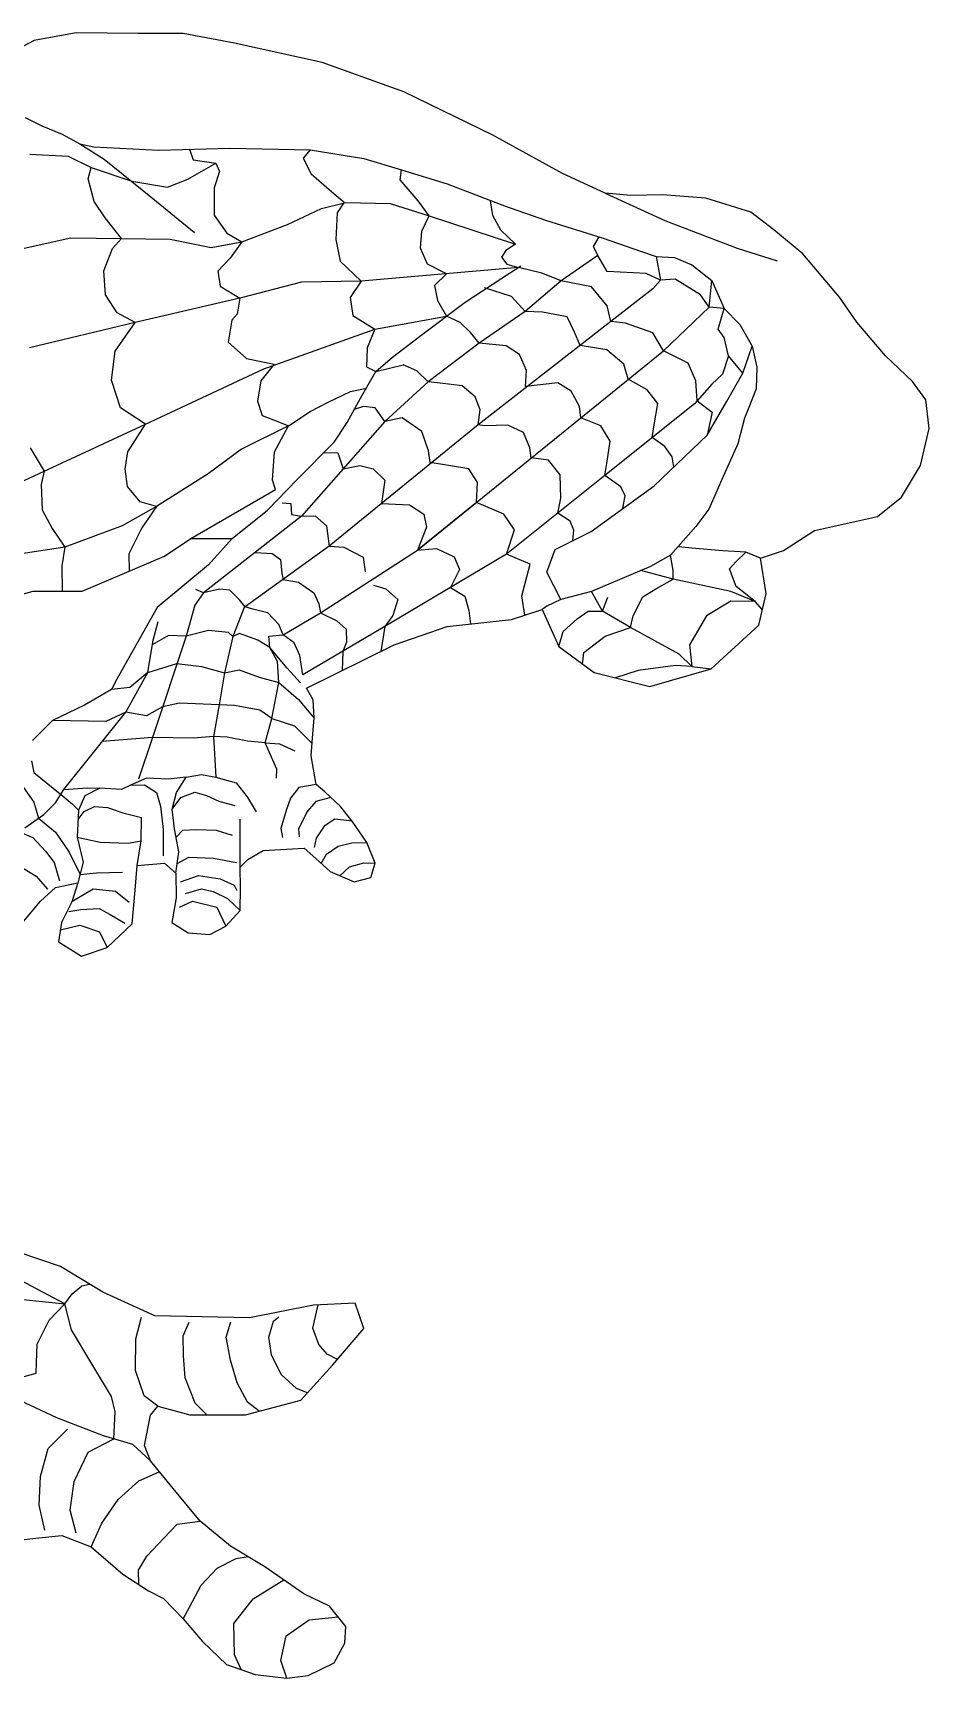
# Model space of a CAD drawing. Header units: centimetres. Extents: x 6588.4 to 6664.6, y 4791.3 to 4866.1.
# Drawn here: x 6629.6 to 6664.6, y 4801.3 to 4865.5 of the extents above; entities that cross this region are included whole.
import ezdxf

# ---------------------------------------------------------------- set-up
doc = ezdxf.new("R2010")
doc.units = ezdxf.units.CM

msp = doc.modelspace()

# ---------------------------------------------------------------- linework, layer by layer
for p, q in [((6629.659, 4865.191), (6629.185, 4864.954)), ((6631.297, 4865.493), (6629.659, 4865.191)), ((6633.71, 4865.471), (6631.297, 4865.493)), ((6635.476, 4865.471), (6633.71, 4865.471)), ((6637.475, 4865.09), (6635.476, 4865.471)), ((6640.897, 4864.34), (6637.475, 4865.09)), ((6644.078, 4863.2), (6640.897, 4864.34)), ((6647.555, 4861.5), (6644.078, 4863.2)), ((6629.303, 4862.192), (6629.963, 4861.869)), ((6629.963, 4861.869), (6630.757, 4861.546)), ((6630.757, 4861.546), (6631.447, 4861.164)), ((6650.265, 4860.007), (6647.555, 4861.5)), ((6629.491, 4860.766), (6630.991, 4860.679)), ((6630.991, 4860.679), (6631.882, 4860.244)), ((6631.447, 4861.164), (6631.99, 4861.046)), ((6631.447, 4861.164), (6632.395, 4860.564)), ((6631.99, 4861.046), (6634.517, 4860.918)), ((6634.517, 4860.918), (6637.286, 4861)), ((6635.715, 4860.953), (6635.862, 4860.54)), ((6637.286, 4861), (6640.426, 4860.938)), ((6640.426, 4860.938), (6640.157, 4860.606)), ((6640.157, 4860.606), (6640.464, 4859.992)), ((6640.426, 4860.938), (6642.518, 4860.591)), ((6631.764, 4859.801), (6631.882, 4860.244)), ((6631.882, 4860.244), (6633.469, 4859.705)), ((6632.395, 4860.564), (6634.216, 4859.094)), ((6635.656, 4859.794), (6636.749, 4860.411)), ((6635.862, 4860.54), (6636.749, 4860.411)), ((6636.883, 4860.084), (6636.683, 4859.446)), ((6636.749, 4860.411), (6636.883, 4860.084)), ((6640.464, 4859.992), (6641.368, 4859.217)), ((6642.518, 4860.591), (6643.983, 4860.149)), ((6643.933, 4859.765), (6643.983, 4860.149)), ((6643.983, 4860.149), (6645.767, 4859.612)), ((6651.93, 4859.239), (6650.265, 4860.007)), ((6632.004, 4858.916), (6631.764, 4859.801)), ((6633.469, 4859.705), (6634.864, 4859.477)), ((6634.864, 4859.477), (6635.656, 4859.794)), ((6636.683, 4859.446), (6636.683, 4858.388)), ((6644.64, 4858.943), (6643.933, 4859.765)), ((6645.767, 4859.612), (6648.007, 4858.754)), ((6632.424, 4858.286), (6632.004, 4858.916)), ((6634.216, 4859.094), (6635.912, 4857.707)), ((6640.864, 4858.642), (6641.811, 4858.884)), ((6641.368, 4859.217), (6641.755, 4858.886)), ((6641.755, 4858.886), (6641.482, 4858.474)), ((6641.811, 4858.884), (6643.551, 4858.84)), ((6643.551, 4858.84), (6645.071, 4858.356)), ((6645.071, 4858.356), (6644.64, 4858.943)), ((6647.546, 4858.377), (6647.467, 4858.946)), ((6648.007, 4858.754), (6649.61, 4858.186)), ((6652.933, 4859.153), (6651.93, 4859.239)), ((6651.93, 4859.239), (6654.256, 4858.176)), ((6654.17, 4859.175), (6652.933, 4859.153)), ((6655.863, 4859.049), (6654.17, 4859.175)), ((6657.623, 4858.503), (6655.863, 4859.049)), ((6633.068, 4857.476), (6632.424, 4858.286)), ((6636.683, 4858.388), (6637.175, 4857.677)), ((6639.543, 4858.026), (6640.864, 4858.642)), ((6641.482, 4858.474), (6641.433, 4857.44)), ((6644.786, 4857.76), (6645.071, 4858.356)), ((6645.071, 4858.356), (6648.441, 4857.255)), ((6647.867, 4857.799), (6647.546, 4858.377)), ((6649.61, 4858.186), (6651.857, 4857.482)), ((6654.256, 4858.176), (6655.715, 4857.62)), ((6658.518, 4857.806), (6657.623, 4858.503)), ((6628.685, 4856.969), (6631.086, 4857.498)), ((6631.086, 4857.498), (6633.068, 4857.476)), ((6632.714, 4857.084), (6633.068, 4857.476)), ((6633.068, 4857.476), (6634.964, 4857.454)), ((6634.964, 4857.454), (6636.57, 4857.123)), ((6637.175, 4857.677), (6637.759, 4857.343)), ((6637.759, 4857.343), (6639.543, 4858.026)), ((6641.433, 4857.44), (6641.595, 4856.584)), ((6644.724, 4857.094), (6644.786, 4857.76)), ((6648.441, 4857.255), (6647.867, 4857.799)), ((6651.692, 4857.534), (6651.463, 4857.166)), ((6651.857, 4857.482), (6653.317, 4856.979)), ((6655.715, 4857.62), (6657.085, 4857.098)), ((6659.641, 4856.881), (6658.518, 4857.806)), ((6632.382, 4856.214), (6632.714, 4857.084)), ((6636.57, 4857.123), (6637.759, 4857.343)), ((6637.759, 4857.343), (6637.303, 4856.711)), ((6645.003, 4856.475), (6644.724, 4857.094)), ((6648.058, 4857), (6647.888, 4856.74)), ((6648.441, 4857.255), (6648.058, 4857)), ((6651.652, 4856.816), (6650.223, 4855.824)), ((6651.463, 4857.166), (6651.652, 4856.816)), ((6652.015, 4856.184), (6651.652, 4856.816)), ((6653.317, 4856.979), (6653.928, 4856.768)), ((6653.928, 4856.768), (6654.642, 4856.728)), ((6653.928, 4856.768), (6654.088, 4855.85)), ((6657.085, 4857.098), (6658.644, 4856.602)), ((6661.082, 4855.191), (6659.641, 4856.881)), ((6632.444, 4855.281), (6632.382, 4856.214)), ((6637.303, 4856.711), (6636.829, 4856.201)), ((6636.829, 4856.201), (6636.92, 4855.617)), ((6641.595, 4856.584), (6642.419, 4855.81)), ((6648.55, 4856.344), (6642.419, 4855.81)), ((6645.744, 4856.099), (6645.003, 4856.475)), ((6646.471, 4854.99), (6648.2, 4856.116)), ((6647.888, 4856.74), (6648.103, 4856.468)), ((6648.103, 4856.468), (6648.55, 4856.344)), ((6648.2, 4856.116), (6648.64, 4856.403)), ((6649.469, 4856.125), (6648.55, 4856.344)), ((6650.223, 4855.824), (6649.469, 4856.125)), ((6653.535, 4856.106), (6652.015, 4856.184)), ((6654.642, 4856.728), (6655.313, 4856.443)), ((6655.313, 4856.443), (6656.101, 4855.839)), ((6636.92, 4855.617), (6637.685, 4855.143)), ((6640.091, 4855.777), (6637.685, 4855.143)), ((6642.419, 4855.81), (6640.091, 4855.777)), ((6642.419, 4855.81), (6641.982, 4855.179)), ((6645.744, 4856.099), (6645.282, 4855.638)), ((6645.282, 4855.638), (6645.39, 4855.05)), ((6648.284, 4855.218), (6647.226, 4855.556)), ((6650.223, 4855.824), (6648.808, 4854.628)), ((6651.403, 4855.592), (6650.223, 4855.824)), ((6652.015, 4854.843), (6651.403, 4855.592)), ((6653.788, 4855.505), (6652.154, 4854.231)), ((6654.088, 4855.85), (6653.535, 4856.106)), ((6654.088, 4855.85), (6653.788, 4855.505)), ((6654.661, 4855.888), (6654.088, 4855.85)), ((6655.648, 4855.277), (6654.661, 4855.888)), ((6655.988, 4854.795), (6656.101, 4855.839)), ((6656.101, 4855.839), (6656.386, 4855.185)), ((6632.9, 4854.577), (6632.444, 4855.281)), ((6637.685, 4855.143), (6633.594, 4854.203)), ((6637.685, 4855.143), (6637.577, 4854.523)), ((6641.982, 4855.179), (6642.096, 4854.468)), ((6644.689, 4853.654), (6646.471, 4854.99)), ((6645.39, 4855.05), (6645.748, 4854.448)), ((6648.808, 4854.628), (6648.284, 4855.218)), ((6652.154, 4854.231), (6652.015, 4854.843)), ((6655.988, 4854.795), (6655.648, 4855.277)), ((6656.386, 4855.185), (6656.579, 4854.744)), ((6661.755, 4854.215), (6661.082, 4855.191)), ((6633.594, 4854.203), (6629.478, 4853.205)), ((6632.817, 4853.085), (6633.594, 4854.203)), ((6633.594, 4854.203), (6632.9, 4854.577)), ((6637.376, 4854.286), (6637.23, 4853.429)), ((6637.577, 4854.523), (6637.376, 4854.286)), ((6642.096, 4854.468), (6642.949, 4853.937)), ((6642.949, 4853.937), (6645.748, 4854.448)), ((6646.274, 4854.202), (6645.748, 4854.448)), ((6646.677, 4853.814), (6646.274, 4854.202)), ((6652.154, 4854.231), (6646.984, 4850.201)), ((6648.808, 4854.628), (6647.013, 4853.389)), ((6649.489, 4854.606), (6648.808, 4854.628)), ((6650.458, 4854.422), (6649.489, 4854.606)), ((6650.732, 4853.817), (6650.458, 4854.422)), ((6652.726, 4854.172), (6652.154, 4854.231)), ((6654.212, 4853.098), (6655.988, 4854.795)), ((6656.579, 4854.744), (6655.988, 4854.795)), ((6656.339, 4853.935), (6656.579, 4854.744)), ((6656.579, 4854.744), (6657.182, 4854.124)), ((6662.867, 4852.902), (6661.755, 4854.215)), ((6638.613, 4852.386), (6642.949, 4853.937)), ((6642.949, 4853.937), (6642.645, 4853.208)), ((6643.64, 4852.849), (6644.689, 4853.654)), ((6647.013, 4853.389), (6646.677, 4853.814)), ((6650.965, 4853.304), (6650.732, 4853.817)), ((6653.792, 4853.797), (6652.726, 4854.172)), ((6654.212, 4853.098), (6653.792, 4853.797)), ((6656.576, 4853.619), (6656.339, 4853.935)), ((6656.752, 4852.901), (6656.576, 4853.619)), ((6657.182, 4854.124), (6657.669, 4853.276)), ((6632.672, 4851.946), (6632.817, 4853.085)), ((6637.23, 4853.429), (6637.941, 4852.791)), ((6642.645, 4853.208), (6642.629, 4852.465)), ((6647.013, 4853.389), (6645.024, 4851.883)), ((6648.068, 4853.282), (6647.013, 4853.389)), ((6648.597, 4852.954), (6648.068, 4853.282)), ((6648.869, 4852.325), (6648.597, 4852.954)), ((6651.996, 4853.126), (6650.965, 4853.304)), ((6650.979, 4850.482), (6654.212, 4853.098)), ((6652.667, 4852.573), (6651.996, 4853.126)), ((6655.174, 4852.613), (6654.212, 4853.098)), ((6656.752, 4852.901), (6656.513, 4852.184)), ((6657.306, 4852.22), (6656.752, 4852.901)), ((6657.306, 4852.22), (6657.669, 4853.276)), ((6657.669, 4853.276), (6657.857, 4852.46)), ((6663.927, 4851.892), (6662.867, 4852.902)), ((6634.007, 4850.237), (6638.613, 4852.386)), ((6637.941, 4852.791), (6639.024, 4852.577)), ((6639.024, 4852.577), (6638.5, 4851.919)), ((6642.388, 4851.243), (6642.993, 4852.286)), ((6642.629, 4852.465), (6642.993, 4852.286)), ((6642.993, 4852.286), (6643.64, 4852.849)), ((6642.993, 4852.286), (6644.048, 4852.551)), ((6644.589, 4852.316), (6644.048, 4852.551)), ((6645.024, 4851.883), (6644.589, 4852.316)), ((6648.825, 4851.698), (6648.869, 4852.325)), ((6652.833, 4851.982), (6652.667, 4852.573)), ((6655.47, 4851.922), (6655.174, 4852.613)), ((6657.857, 4852.46), (6657.826, 4851.613)), ((6633.025, 4850.869), (6632.672, 4851.946)), ((6638.5, 4851.919), (6638.368, 4851.125)), ((6642, 4851.507), (6642.619, 4851.641)), ((6645.024, 4851.883), (6643.338, 4850.342)), ((6645.503, 4851.835), (6645.024, 4851.883)), ((6646.356, 4851.73), (6645.503, 4851.835)), ((6646.858, 4851.298), (6646.356, 4851.73)), ((6650.083, 4851.84), (6648.825, 4851.698)), ((6650.612, 4851.525), (6650.083, 4851.84)), ((6653.575, 4851.567), (6652.833, 4851.982)), ((6656.099, 4851.787), (6655.414, 4851.023)), ((6655.526, 4851.148), (6655.47, 4851.922)), ((6656.513, 4852.184), (6656.099, 4851.787)), ((6656.664, 4851.105), (6657.306, 4852.22)), ((6664.44, 4851.183), (6663.927, 4851.892)), ((6638.368, 4851.125), (6638.559, 4850.567)), ((6640.426, 4850.728), (6641.132, 4851.096)), ((6641.132, 4851.096), (6642, 4851.507)), ((6641.866, 4850.304), (6642.388, 4851.243)), ((6647.056, 4850.796), (6646.858, 4851.298)), ((6650.927, 4850.925), (6650.612, 4851.525)), ((6655.414, 4851.023), (6651.921, 4848.225)), ((6653.984, 4851.042), (6653.575, 4851.567)), ((6653.851, 4850.205), (6653.984, 4851.042)), ((6655.526, 4851.148), (6656.102, 4850.699)), ((6655.919, 4849.809), (6656.664, 4851.105)), ((6657.826, 4851.613), (6657.512, 4850.812)), ((6664.571, 4850.059), (6664.44, 4851.183)), ((6634.007, 4850.237), (6633.025, 4850.869)), ((6638.559, 4850.567), (6639.162, 4850.332)), ((6639.162, 4850.332), (6639.579, 4850.169)), ((6639.579, 4850.169), (6640.426, 4850.728)), ((6643.338, 4850.342), (6641.714, 4848.492)), ((6642.513, 4850.927), (6642.142, 4850.799)), ((6642.967, 4850.876), (6642.513, 4850.927)), ((6643.338, 4850.342), (6642.967, 4850.876)), ((6644.017, 4850.48), (6643.338, 4850.342)), ((6644.788, 4849.943), (6644.017, 4850.48)), ((6644.618, 4845.324), (6650.979, 4850.482)), ((6646.984, 4850.201), (6647.056, 4850.796)), ((6650.979, 4850.482), (6650.927, 4850.925)), ((6651.764, 4850.165), (6650.979, 4850.482)), ((6656.102, 4850.699), (6655.919, 4849.809)), ((6657.371, 4850.463), (6657.106, 4849.47)), ((6657.512, 4850.812), (6657.371, 4850.463)), ((6628.01, 4847.46), (6634.007, 4850.237)), ((6633.315, 4849.149), (6634.007, 4850.237)), ((6639.579, 4850.169), (6637.75, 4849.253)), ((6639.035, 4849.149), (6639.579, 4850.169)), ((6646.984, 4850.201), (6641.169, 4845.471)), ((6641.364, 4849.536), (6641.866, 4850.304)), ((6645.045, 4849.196), (6644.788, 4849.943)), ((6647.226, 4850.173), (6646.984, 4850.201)), ((6648.143, 4850.196), (6647.226, 4850.173)), ((6648.746, 4849.906), (6648.143, 4850.196)), ((6648.99, 4849.315), (6648.746, 4849.906)), ((6652.13, 4849.568), (6651.764, 4850.165)), ((6653.772, 4849.707), (6653.851, 4850.205)), ((6654.266, 4849.357), (6653.772, 4849.707)), ((6653.845, 4847.833), (6655.919, 4849.809)), ((6664.231, 4848.62), (6664.571, 4850.059)), ((6629.505, 4849.303), (6630.046, 4848.403)), ((6633.211, 4848.486), (6633.315, 4849.149)), ((6637.75, 4849.253), (6636.444, 4848.3)), ((6638.952, 4848.051), (6639.035, 4849.149)), ((6639.925, 4848.072), (6641.364, 4849.536)), ((6640.961, 4849.125), (6641.51, 4849.116)), ((6641.51, 4849.116), (6641.714, 4848.492)), ((6645.108, 4848.738), (6645.045, 4849.196)), ((6649.051, 4848.919), (6648.99, 4849.315)), ((6651.996, 4848.703), (6652.13, 4849.568)), ((6654.542, 4848.962), (6654.266, 4849.357)), ((6657.106, 4849.47), (6656.487, 4848.079)), ((6633.294, 4847.803), (6633.211, 4848.486)), ((6641.714, 4848.492), (6640.094, 4846.647)), ((6641.714, 4848.492), (6642.363, 4848.622)), ((6642.363, 4848.622), (6642.888, 4848.487)), ((6642.888, 4848.487), (6643.337, 4848.053)), ((6646.61, 4848.495), (6645.108, 4848.738)), ((6646.96, 4847.959), (6646.61, 4848.495)), ((6649.72, 4848.828), (6649.051, 4848.919)), ((6650.184, 4848.26), (6649.72, 4848.828)), ((6651.921, 4848.225), (6651.996, 4848.703)), ((6654.617, 4848.568), (6654.542, 4848.962)), ((6663.499, 4847.391), (6664.231, 4848.62)), ((6630.046, 4848.403), (6629.934, 4847.873)), ((6629.934, 4847.873), (6629.976, 4846.892)), ((6633.791, 4847.202), (6633.294, 4847.803)), ((6636.444, 4848.3), (6634.434, 4847.016)), ((6638.757, 4846.883), (6639.925, 4848.072)), ((6639.076, 4847.678), (6638.952, 4848.051)), ((6643.337, 4848.053), (6643.211, 4847.133)), ((6646.911, 4847.183), (6646.96, 4847.959)), ((6651.921, 4848.225), (6648.09, 4845.164)), ((6650.208, 4847.344), (6650.184, 4848.26)), ((6651.382, 4846.051), (6653.845, 4847.833)), ((6652.549, 4847.793), (6651.921, 4848.225)), ((6652.709, 4847.436), (6652.549, 4847.793)), ((6656.487, 4848.079), (6655.973, 4846.921)), ((6634.434, 4847.016), (6633.791, 4847.202)), ((6635.775, 4845.774), (6639.076, 4847.678)), ((6639.33, 4847.16), (6639.672, 4847.135)), ((6639.672, 4847.135), (6639.697, 4846.707)), ((6643.211, 4847.133), (6644.295, 4847.08)), ((6646.911, 4847.183), (6644.618, 4845.324)), ((6647.982, 4846.718), (6646.911, 4847.183)), ((6650.091, 4846.762), (6650.208, 4847.344)), ((6652.629, 4846.953), (6652.709, 4847.436)), ((6662.557, 4846.633), (6663.499, 4847.391)), ((6629.976, 4846.892), (6630.355, 4846.163)), ((6634.434, 4847.016), (6633.097, 4846.27)), ((6634.434, 4847.016), (6633.854, 4846.187)), ((6640.094, 4846.647), (6636.26, 4843.65)), ((6637.388, 4845.774), (6638.757, 4846.883)), ((6639.697, 4846.707), (6640.094, 4846.647)), ((6640.094, 4846.647), (6640.615, 4846.658)), ((6640.615, 4846.658), (6641.067, 4846.267)), ((6644.295, 4847.08), (6644.865, 4846.72)), ((6644.865, 4846.72), (6644.969, 4846.211)), ((6648.391, 4846.105), (6647.982, 4846.718)), ((6650.567, 4846.451), (6650.091, 4846.762)), ((6655.973, 4846.921), (6655.471, 4846.246)), ((6660.098, 4846.084), (6662.557, 4846.633)), ((6630.355, 4846.163), (6630.86, 4845.434)), ((6633.097, 4846.27), (6630.86, 4845.434)), ((6633.854, 4846.187), (6633.356, 4845.172)), ((6641.067, 4846.267), (6641.169, 4845.471)), ((6644.969, 4846.211), (6644.618, 4845.324)), ((6648.09, 4845.164), (6648.391, 4846.105)), ((6649.988, 4845.338), (6651.382, 4846.051)), ((6650.718, 4846.092), (6650.567, 4846.451)), ((6650.675, 4845.69), (6650.718, 4846.092)), ((6655.471, 4846.246), (6654.477, 4845.12)), ((6658.894, 4845.3), (6660.098, 4846.084)), ((6630.86, 4845.434), (6629.153, 4845.181)), ((6630.86, 4845.434), (6630.734, 4844.71)), ((6634.748, 4845.09), (6635.775, 4845.774)), ((6635.775, 4845.774), (6637.388, 4845.774)), ((6637.388, 4845.774), (6636.459, 4844.748)), ((6641.169, 4845.471), (6637.855, 4843.082)), ((6638.275, 4845.225), (6638.942, 4845.192)), ((6640.831, 4842.871), (6644.618, 4845.324)), ((6641.169, 4845.471), (6641.741, 4845.435)), ((6641.741, 4845.435), (6642.499, 4845.043)), ((6644.618, 4845.324), (6645.359, 4845.388)), ((6645.359, 4845.388), (6646.048, 4845.059)), ((6649.664, 4844.464), (6649.988, 4845.338)), ((6654.925, 4845.431), (6654.764, 4845.446)), ((6655.309, 4845.396), (6654.925, 4845.431)), ((6656.521, 4845.291), (6655.309, 4845.396)), ((6657.418, 4845.245), (6656.521, 4845.291)), ((6657.047, 4844.877), (6657.418, 4845.245)), ((6657.998, 4845.002), (6657.418, 4845.245)), ((6657.998, 4845.002), (6658.894, 4845.3)), ((6630.734, 4844.71), (6630.756, 4843.715)), ((6631.533, 4843.715), (6634.748, 4845.09)), ((6633.356, 4845.172), (6633.366, 4844.499)), ((6636.459, 4844.748), (6634.455, 4843.086)), ((6638.942, 4845.192), (6639.269, 4844.953)), ((6639.269, 4844.953), (6639.319, 4844.412)), ((6642.499, 4845.043), (6642.573, 4844.468)), ((6648.09, 4845.164), (6643.334, 4842.345)), ((6646.258, 4844.564), (6645.899, 4843.865)), ((6646.048, 4845.059), (6646.258, 4844.564)), ((6649.004, 4844.768), (6648.09, 4845.164)), ((6648.688, 4843.542), (6649.004, 4844.768)), ((6653.704, 4844.679), (6651.407, 4843.71)), ((6654.477, 4845.12), (6653.704, 4844.679)), ((6654.583, 4844.52), (6654.477, 4845.12)), ((6656.784, 4844.595), (6657.047, 4844.877)), ((6657.047, 4843.899), (6656.784, 4844.595)), ((6658.216, 4843.624), (6657.998, 4845.002)), ((6639.319, 4844.412), (6639.37, 4844.175)), ((6639.37, 4844.175), (6639.973, 4844.073)), ((6639.973, 4844.073), (6640.564, 4843.658)), ((6642.894, 4843.959), (6643.381, 4843.814)), ((6650.203, 4843.393), (6649.664, 4844.464)), ((6654.583, 4844.181), (6653.33, 4844.521)), ((6653.906, 4843.805), (6654.583, 4844.181)), ((6654.583, 4844.181), (6654.583, 4844.52)), ((6656.84, 4843.711), (6654.583, 4844.181)), ((6627.918, 4843.264), (6629.621, 4843.715)), ((6629.621, 4843.715), (6631.533, 4843.715)), ((6636.26, 4843.65), (6635.928, 4843.179)), ((6636.26, 4843.65), (6635.964, 4843.786)), ((6636.894, 4843.799), (6636.26, 4843.65)), ((6637.289, 4843.761), (6636.894, 4843.799)), ((6637.671, 4843.379), (6637.289, 4843.761)), ((6637.884, 4843.103), (6637.671, 4843.379)), ((6640.564, 4843.658), (6640.765, 4843.231)), ((6643.381, 4843.814), (6643.846, 4843.388)), ((6643.846, 4843.388), (6643.649, 4842.773)), ((6645.899, 4843.865), (6646.466, 4843.525)), ((6646.466, 4843.525), (6646.617, 4842.961)), ((6648.805, 4842.785), (6648.688, 4843.542)), ((6650.203, 4843.393), (6649.662, 4843.138)), ((6651.407, 4843.71), (6650.203, 4843.393)), ((6651.836, 4842.94), (6651.407, 4843.71)), ((6651.836, 4842.94), (6652.043, 4843.486)), ((6653.021, 4842.752), (6653.398, 4843.504)), ((6653.398, 4843.504), (6653.906, 4843.805)), ((6656.84, 4843.335), (6655.881, 4842.752)), ((6657.781, 4843.316), (6656.84, 4843.711)), ((6657.781, 4843.316), (6656.84, 4843.335)), ((6657.781, 4843.316), (6657.047, 4843.899)), ((6658.067, 4842.992), (6657.781, 4843.316)), ((6657.925, 4842.391), (6658.216, 4843.624)), ((6634.455, 4843.086), (6633.77, 4841.865)), ((6635.928, 4843.179), (6635.586, 4841.97)), ((6637.855, 4843.082), (6637.41, 4841.947)), ((6638.193, 4843.022), (6637.884, 4843.103)), ((6638.779, 4842.869), (6638.193, 4843.022)), ((6639.2, 4842.424), (6638.779, 4842.869)), ((6639.371, 4842.02), (6640.831, 4842.871)), ((6640.765, 4843.231), (6640.831, 4842.871)), ((6640.831, 4842.871), (6641.469, 4842.565)), ((6643.649, 4842.773), (6643.334, 4842.345)), ((6646.617, 4842.961), (6646.685, 4842.442)), ((6648.276, 4842.609), (6649.473, 4843.008)), ((6649.662, 4843.138), (6649.473, 4843.008)), ((6649.473, 4843.008), (6650.126, 4841.557)), ((6650.294, 4842.151), (6650.839, 4842.639)), ((6650.839, 4842.639), (6651.272, 4842.94)), ((6651.272, 4842.94), (6651.836, 4842.94)), ((6652.927, 4842.301), (6651.836, 4842.94)), ((6652.927, 4842.301), (6653.021, 4842.752)), ((6655.881, 4842.752), (6655.222, 4841.624)), ((6634.906, 4841.991), (6634.257, 4841.62)), ((6634.307, 4841.809), (6634.499, 4842.536)), ((6635.586, 4841.97), (6634.906, 4841.991)), ((6636.46, 4842.182), (6635.586, 4841.97)), ((6637.238, 4842.105), (6636.46, 4842.182)), ((6637.41, 4841.947), (6637.238, 4842.105)), ((6637.671, 4842.067), (6637.41, 4841.947)), ((6638.384, 4841.812), (6637.671, 4842.067)), ((6638.815, 4841.968), (6639.371, 4842.02)), ((6639.371, 4842.02), (6639.2, 4842.424)), ((6639.799, 4841.698), (6639.371, 4842.02)), ((6643.334, 4842.345), (6640.144, 4840.453)), ((6641.469, 4842.565), (6641.833, 4842.239)), ((6641.833, 4842.239), (6641.846, 4841.736)), ((6643.334, 4842.345), (6643.18, 4841.366)), ((6643.705, 4841.624), (6645.768, 4842.346)), ((6645.768, 4842.346), (6648.276, 4842.609)), ((6650.126, 4841.557), (6650.294, 4842.151)), ((6651.93, 4841.963), (6652.927, 4842.301)), ((6654.827, 4841.267), (6652.927, 4842.301)), ((6656.075, 4840.687), (6657.925, 4842.391)), ((6633.77, 4841.865), (6632.887, 4840.287)), ((6634.093, 4840.546), (6634.307, 4841.809)), ((6635.586, 4841.97), (6634.272, 4838.017)), ((6637.41, 4841.947), (6637.087, 4840.531)), ((6638.85, 4841.516), (6638.384, 4841.812)), ((6638.85, 4841.516), (6638.815, 4841.968)), ((6639.146, 4840.978), (6638.85, 4841.516)), ((6639.531, 4840.717), (6638.85, 4841.516)), ((6640.028, 4841.214), (6639.799, 4841.698)), ((6640.278, 4839.938), (6643.705, 4841.624)), ((6641.694, 4841.372), (6641.68, 4840.628)), ((6641.846, 4841.736), (6641.694, 4841.372)), ((6650.126, 4841.557), (6651.504, 4840.542)), ((6651.103, 4841.323), (6651.93, 4841.963)), ((6655.222, 4841.624), (6655.316, 4840.778)), ((6634.093, 4840.546), (6635.228, 4840.893)), ((6635.228, 4840.893), (6636.189, 4840.787)), ((6636.189, 4840.787), (6637.087, 4840.531)), ((6639.198, 4840.161), (6639.146, 4840.978)), ((6640.053, 4840.144), (6639.531, 4840.717)), ((6640.144, 4840.453), (6640.028, 4841.214)), ((6651.05, 4840.877), (6651.103, 4841.323)), ((6654.677, 4840.815), (6653.228, 4840.627)), ((6655.316, 4840.778), (6654.677, 4840.815)), ((6655.316, 4840.778), (6654.827, 4841.267)), ((6655.316, 4840.778), (6656.075, 4840.687)), ((6632.887, 4840.287), (6632.676, 4839.879)), ((6633.236, 4839.006), (6634.093, 4840.546)), ((6634.093, 4840.546), (6633.393, 4839.966)), ((6637.087, 4840.531), (6636.872, 4839.285)), ((6637.087, 4840.531), (6637.652, 4840.646)), ((6637.652, 4840.646), (6638.434, 4840.364)), ((6638.434, 4840.364), (6639.198, 4840.161)), ((6638.937, 4838.754), (6639.198, 4840.161)), ((6639.198, 4840.161), (6639.973, 4839.492)), ((6651.504, 4840.542), (6653.681, 4839.998)), ((6653.228, 4840.627), (6652.332, 4840.335)), ((6653.681, 4839.998), (6656.075, 4840.687)), ((6632.676, 4839.879), (6631.623, 4839.277)), ((6633.393, 4839.966), (6632.676, 4839.879)), ((6639.973, 4839.492), (6640.586, 4838.765)), ((6640.542, 4839.483), (6640.278, 4839.938)), ((6640.586, 4838.765), (6640.542, 4839.483)), ((6631.623, 4839.277), (6630.37, 4838.676)), ((6630.818, 4835.989), (6633.236, 4839.006)), ((6633.236, 4839.006), (6632.457, 4838.64)), ((6634.035, 4838.851), (6633.236, 4839.006)), ((6634.667, 4839.204), (6634.035, 4838.851)), ((6635.33, 4839.346), (6634.667, 4839.204)), ((6636.872, 4839.285), (6635.33, 4839.346)), ((6636.872, 4839.285), (6636.658, 4838.047)), ((6637.472, 4839.261), (6636.872, 4839.285)), ((6638.46, 4839.082), (6637.472, 4839.261)), ((6638.937, 4838.754), (6638.46, 4839.082)), ((6630.37, 4838.676), (6629.593, 4837.899)), ((6632.457, 4838.64), (6630.37, 4838.676)), ((6638.676, 4837.798), (6638.937, 4838.754)), ((6638.937, 4838.754), (6639.819, 4838.466)), ((6639.819, 4838.466), (6640.492, 4837.785)), ((6640.513, 4838.002), (6640.586, 4838.765)), ((6634.272, 4838.017), (6632.318, 4837.86)), ((6634.272, 4838.017), (6633.729, 4836.383)), ((6635.874, 4837.992), (6634.272, 4838.017)), ((6636.658, 4838.047), (6635.874, 4837.992)), ((6636.658, 4838.047), (6636.748, 4836.468)), ((6637.185, 4838.027), (6636.658, 4838.047)), ((6637.985, 4837.865), (6637.185, 4838.027)), ((6638.676, 4837.798), (6637.985, 4837.865)), ((6639.128, 4836.773), (6638.676, 4837.798)), ((6638.676, 4837.798), (6639.23, 4837.761)), ((6639.23, 4837.761), (6639.824, 4837.49)), ((6640.469, 4837.298), (6640.513, 4838.002)), ((6629.555, 4837.105), (6629.648, 4836.653)), ((6640.662, 4836.185), (6640.469, 4837.298)), ((6629.648, 4836.653), (6630.674, 4835.81)), ((6634.039, 4836.431), (6633.422, 4836.147)), ((6634.889, 4836.381), (6634.039, 4836.431)), ((6635.59, 4836.464), (6634.889, 4836.381)), ((6635.206, 4835.864), (6635.59, 4836.464)), ((6635.59, 4836.464), (6636.19, 4836.564)), ((6636.19, 4836.564), (6636.748, 4836.468)), ((6636.748, 4836.468), (6637.541, 4836.247)), ((6637.541, 4836.247), (6637.974, 4835.697)), ((6639.111, 4836.426), (6639.128, 4836.773)), ((6629.243, 4836.061), (6629.641, 4835.491)), ((6630.488, 4835.465), (6630.818, 4835.989)), ((6630.674, 4835.81), (6631.137, 4835.43)), ((6630.818, 4835.989), (6631.73, 4836.052)), ((6630.818, 4835.989), (6630.818, 4835.989)), ((6631.638, 4835.731), (6631.388, 4835.181)), ((6632.222, 4836.031), (6631.638, 4835.731)), ((6631.73, 4836.052), (6632.222, 4836.031)), ((6633.072, 4835.981), (6632.222, 4836.031)), ((6633.422, 4836.147), (6633.072, 4835.981)), ((6633.422, 4836.147), (6633.959, 4836.166)), ((6633.959, 4836.166), (6634.427, 4835.865)), ((6634.427, 4835.865), (6634.583, 4835.334)), ((6635.04, 4835.214), (6635.206, 4835.864)), ((6635.04, 4835.214), (6635.38, 4835.671)), ((6635.38, 4835.671), (6635.925, 4835.88)), ((6635.925, 4835.88), (6636.385, 4835.744)), ((6636.385, 4835.744), (6636.867, 4835.535)), ((6637.974, 4835.697), (6638.324, 4835.114)), ((6639.656, 4835.645), (6639.485, 4835.171)), ((6639.985, 4836.067), (6639.656, 4835.645)), ((6640.662, 4836.185), (6639.985, 4836.067)), ((6641.236, 4835.673), (6640.644, 4835.514)), ((6641.004, 4835.892), (6640.662, 4836.185)), ((6641.607, 4835.322), (6641.004, 4835.892)), ((6629.296, 4834.492), (6630.035, 4835.012)), ((6629.641, 4835.491), (6629.823, 4834.863)), ((6630.035, 4835.012), (6630.488, 4835.465)), ((6631.137, 4835.43), (6631.388, 4835.181)), ((6631.388, 4835.181), (6631.338, 4834.131)), ((6631.371, 4834.814), (6631.614, 4835.124)), ((6631.614, 4835.124), (6632.017, 4835.32)), ((6632.017, 4835.32), (6632.524, 4835.279)), ((6632.524, 4835.279), (6633.123, 4835.072)), ((6633.123, 4835.072), (6633.842, 4834.898)), ((6634.583, 4835.334), (6634.687, 4834.419)), ((6635.14, 4834.447), (6635.04, 4835.214)), ((6636.867, 4835.535), (6637.485, 4835.357)), ((6639.485, 4835.171), (6639.287, 4834.46)), ((6640.328, 4835.145), (6639.972, 4834.447)), ((6640.644, 4835.514), (6640.328, 4835.145)), ((6642.063, 4834.753), (6641.607, 4835.322)), ((6629.048, 4834.352), (6629.612, 4834.106)), ((6629.823, 4834.863), (6630.49, 4834.316)), ((6630.49, 4834.316), (6631.02, 4833.537)), ((6633.827, 4833.988), (6633.842, 4834.898)), ((6634.687, 4834.419), (6634.698, 4833.399)), ((6635.306, 4833.547), (6635.14, 4834.447)), ((6635.2, 4834.123), (6635.464, 4834.393)), ((6635.464, 4834.393), (6635.987, 4834.425)), ((6635.987, 4834.425), (6636.763, 4834.393)), ((6636.763, 4834.393), (6637.381, 4834.205)), ((6637.689, 4832.96), (6637.691, 4834.831)), ((6639.287, 4834.46), (6639.353, 4834.118)), ((6639.972, 4834.447), (6639.999, 4834.144)), ((6640.973, 4834.552), (6640.657, 4834.091)), ((6641.382, 4834.829), (6640.973, 4834.552)), ((6642.063, 4834.753), (6641.382, 4834.829)), ((6642.633, 4833.923), (6642.063, 4834.753)), ((6629.612, 4834.106), (6630.101, 4833.573)), ((6631.338, 4834.131), (6631.571, 4833.147)), ((6631.338, 4834.131), (6632.234, 4833.925)), ((6632.234, 4833.925), (6633.32, 4833.894)), ((6633.32, 4833.894), (6633.827, 4833.988)), ((6633.676, 4833.025), (6633.827, 4833.988)), ((6638.593, 4833.605), (6640.19, 4833.695)), ((6640.19, 4833.695), (6640.646, 4833.288)), ((6640.657, 4834.091), (6640.578, 4833.723)), ((6641.066, 4833.459), (6641.514, 4833.775)), ((6641.514, 4833.775), (6642.054, 4833.907)), ((6642.054, 4833.907), (6642.633, 4833.923)), ((6642.958, 4833.109), (6642.633, 4833.923)), ((6629.039, 4833.028), (6629.743, 4832.605)), ((6630.101, 4833.573), (6630.442, 4833.141)), ((6630.442, 4833.141), (6630.646, 4832.415)), ((6631.02, 4833.537), (6631.45, 4832.666)), ((6631.571, 4833.147), (6631.369, 4832.344)), ((6633.596, 4832.063), (6633.676, 4833.025)), ((6633.676, 4833.025), (6634.739, 4833.106)), ((6634.739, 4833.106), (6635.181, 4832.725)), ((6635.181, 4832.725), (6635.306, 4833.547)), ((6635.238, 4833.101), (6635.694, 4833.346)), ((6635.694, 4833.346), (6636.658, 4833.304)), ((6636.658, 4833.304), (6637.548, 4833.137)), ((6637.689, 4832.96), (6637.996, 4833.251)), ((6637.996, 4833.251), (6638.593, 4833.605)), ((6640.646, 4833.288), (6641.2, 4832.783)), ((6640.861, 4833.096), (6641.066, 4833.459)), ((6641.962, 4832.972), (6642.515, 4833.117)), ((6642.515, 4833.117), (6642.958, 4833.109)), ((6642.796, 4832.555), (6642.958, 4833.109)), ((6629.743, 4832.605), (6630.177, 4832.1)), ((6631.45, 4832.666), (6632.091, 4832.738)), ((6632.091, 4832.738), (6633.11, 4832.764)), ((6635.181, 4832.725), (6635.201, 4831.762)), ((6635.369, 4832.383), (6636.071, 4832.624)), ((6636.071, 4832.624), (6636.909, 4832.498)), ((6636.909, 4832.498), (6637.465, 4832.247)), ((6637.705, 4832.154), (6637.689, 4832.96)), ((6641.2, 4832.783), (6642.144, 4832.376)), ((6641.584, 4832.618), (6641.962, 4832.972)), ((6642.144, 4832.376), (6642.796, 4832.555)), ((6629.905, 4831.622), (6630.487, 4832.163)), ((6630.487, 4832.163), (6631.369, 4832.344)), ((6631.369, 4832.344), (6631.129, 4831.602)), ((6631.955, 4832.096), (6631.129, 4831.602)), ((6632.836, 4832.005), (6631.955, 4832.096)), ((6633.362, 4831.57), (6632.836, 4832.005)), ((6633.476, 4830.74), (6633.596, 4832.063)), ((6635.201, 4831.762), (6635.06, 4830.94)), ((6635.568, 4831.922), (6636.186, 4832.111)), ((6636.186, 4832.111), (6636.647, 4832.006)), ((6636.647, 4832.006), (6637.203, 4831.734)), ((6637.203, 4831.734), (6637.689, 4831.268)), ((6637.465, 4832.247), (6637.559, 4832.048)), ((6637.689, 4831.268), (6637.705, 4832.154)), ((6628.742, 4830.218), (6629.905, 4831.622)), ((6631.129, 4831.602), (6630.728, 4830.8)), ((6631.006, 4831.224), (6631.475, 4831.308)), ((6631.475, 4831.308), (6632.195, 4831.342)), ((6632.195, 4831.342), (6632.618, 4831.102)), ((6632.618, 4831.102), (6633.196, 4830.774)), ((6635.327, 4831.398), (6635.841, 4831.629)), ((6635.841, 4831.629), (6636.784, 4831.388)), ((6636.784, 4831.388), (6637.141, 4830.655)), ((6637.141, 4830.655), (6637.689, 4831.268)), ((6630.728, 4830.8), (6630.607, 4830.038)), ((6630.682, 4830.512), (6631.441, 4830.69)), ((6631.441, 4830.69), (6632.207, 4830.427)), ((6632.513, 4829.817), (6633.476, 4830.74)), ((6635.06, 4830.94), (6635.035, 4830.791)), ((6635.035, 4830.791), (6635.673, 4830.397)), ((6636.512, 4830.332), (6637.141, 4830.655)), ((6630.607, 4830.038), (6631.51, 4829.477)), ((6631.51, 4829.477), (6632.513, 4829.817)), ((6632.207, 4830.427), (6632.513, 4829.817)), ((6635.673, 4830.397), (6636.512, 4830.332)), ((6630.686, 4817.379), (6628.099, 4818.26)), ((6630.857, 4815.929), (6627.883, 4817.497)), ((6632.333, 4816.38), (6630.686, 4817.379)), ((6631.136, 4816.308), (6631.522, 4816.632)), ((6631.522, 4816.632), (6631.823, 4816.689)), ((6634.361, 4815.456), (6632.333, 4816.38)), ((6627.995, 4816.224), (6630.857, 4815.929)), ((6630.239, 4815.287), (6630.857, 4815.929)), ((6630.857, 4815.929), (6631.136, 4816.308)), ((6631.113, 4814.912), (6630.857, 4815.929)), ((6640.56, 4815.872), (6638.064, 4815.373)), ((6640.525, 4814.978), (6640.737, 4815.881)), ((6642.183, 4815.955), (6640.56, 4815.872)), ((6642.516, 4814.957), (6642.183, 4815.955)), ((6629.775, 4814.356), (6630.239, 4815.287)), ((6633.62, 4814.563), (6633.846, 4815.401)), ((6638.064, 4815.373), (6634.361, 4815.456)), ((6635.466, 4814.674), (6635.705, 4815.203)), ((6637.148, 4814.621), (6637.333, 4815.216)), ((6638.816, 4814.621), (6639.002, 4815.243)), ((6639.002, 4815.243), (6639.2, 4815.415)), ((6631.907, 4813.583), (6631.113, 4814.912)), ((6633.606, 4813.327), (6633.62, 4814.563)), ((6635.48, 4813.893), (6635.466, 4814.674)), ((6637.32, 4813.721), (6637.148, 4814.621)), ((6638.922, 4813.933), (6638.816, 4814.621)), ((6640.763, 4814.343), (6640.525, 4814.978)), ((6641.309, 4813.543), (6642.516, 4814.957)), ((6629.753, 4813.631), (6629.775, 4814.356)), ((6635.546, 4813.033), (6635.48, 4813.893)), ((6639.293, 4813.165), (6638.922, 4813.933)), ((6641.094, 4813.959), (6640.763, 4814.343)), ((6641.489, 4813.755), (6641.094, 4813.959)), ((6629.267, 4813.083), (6629.74, 4813.22)), ((6629.74, 4813.22), (6629.753, 4813.631)), ((6632.67, 4812.305), (6631.907, 4813.583)), ((6633.952, 4812.329), (6633.606, 4813.327)), ((6637.572, 4812.847), (6637.32, 4813.721)), ((6639.889, 4812.622), (6639.293, 4813.165)), ((6640.061, 4812.171), (6641.309, 4813.543)), ((6635.943, 4812.053), (6635.546, 4813.033)), ((6637.982, 4812.093), (6637.572, 4812.847)), ((6640.316, 4812.451), (6639.889, 4812.622)), ((6630.546, 4811.48), (6629.097, 4812.151)), ((6632.823, 4811.713), (6632.67, 4812.305)), ((6634.485, 4811.935), (6633.952, 4812.329)), ((6634.201, 4811.58), (6634.485, 4811.935)), ((6634.485, 4811.935), (6635.734, 4811.589)), ((6636.393, 4811.589), (6635.943, 4812.053)), ((6637.897, 4811.589), (6640.061, 4812.171)), ((6638.436, 4811.734), (6637.982, 4812.093)), ((6632.365, 4810.773), (6630.546, 4811.48)), ((6632.769, 4810.655), (6632.823, 4811.713)), ((6633.964, 4810.397), (6634.201, 4811.58)), ((6635.734, 4811.589), (6637.897, 4811.589)), ((6630.203, 4810.285), (6630.958, 4811.039)), ((6631.764, 4810.142), (6632.769, 4810.655)), ((6633.514, 4810.438), (6632.365, 4810.773)), ((6629.908, 4809.193), (6630.203, 4810.285)), ((6631.223, 4808.99), (6631.764, 4810.142)), ((6634.201, 4809.805), (6633.514, 4810.438)), ((6634.201, 4809.805), (6633.964, 4810.397)), ((6633.747, 4809.018), (6634.535, 4809.367)), ((6635.077, 4808.717), (6634.201, 4809.805)), ((6629.857, 4808.072), (6629.908, 4809.193)), ((6631.07, 4807.878), (6631.223, 4808.99)), ((6632.936, 4808.294), (6633.747, 4809.018)), ((6636.131, 4807.45), (6635.077, 4808.717)), ((6630.071, 4807.093), (6629.857, 4808.072)), ((6632.298, 4807.363), (6632.936, 4808.294)), ((6631.295, 4806.981), (6631.07, 4807.878)), ((6631.882, 4806.443), (6632.298, 4807.363)), ((6635.237, 4807.329), (6636.131, 4807.45)), ((6637.313, 4806.475), (6636.131, 4807.45)), ((6627.961, 4806.59), (6629.838, 4806.791)), ((6629.838, 4806.791), (6630.738, 4806.888)), ((6630.738, 4806.888), (6631.882, 4806.443)), ((6634.051, 4806.083), (6634.721, 4806.787)), ((6634.721, 4806.787), (6635.237, 4807.329)), ((6631.882, 4806.443), (6633.12, 4805.385)), ((6633.725, 4805.534), (6634.051, 4806.083)), ((6638.664, 4805.668), (6637.313, 4806.475)), ((6637.536, 4805.997), (6638.002, 4806.064)), ((6633.74, 4804.981), (6633.725, 4805.534)), ((6636.18, 4804.95), (6636.798, 4805.62)), ((6636.798, 4805.62), (6637.536, 4805.997)), ((6640.184, 4804.618), (6638.664, 4805.668)), ((6633.12, 4805.385), (6634.123, 4804.732)), ((6635.716, 4804.092), (6636.18, 4804.95)), ((6638.206, 4804.418), (6639.396, 4805.163)), ((6634.123, 4804.732), (6634.706, 4804.429)), ((6634.706, 4804.429), (6635.476, 4803.636)), ((6637.45, 4803.457), (6638.206, 4804.418)), ((6641.179, 4804.13), (6640.184, 4804.618)), ((6635.476, 4803.636), (6635.716, 4804.092)), ((6635.476, 4803.636), (6636.223, 4802.749)), ((6639.493, 4802.977), (6640.386, 4803.595)), ((6640.386, 4803.595), (6641.513, 4803.717)), ((6641.817, 4803.343), (6641.179, 4804.13)), ((6637.468, 4802.239), (6637.45, 4803.457)), ((6639.287, 4802.016), (6639.493, 4802.977)), ((6641.779, 4802.686), (6641.817, 4803.343)), ((6636.223, 4802.749), (6637.156, 4801.863)), ((6637.731, 4801.659), (6637.468, 4802.239)), ((6641.366, 4801.917), (6641.779, 4802.686)), ((6637.156, 4801.863), (6638.277, 4801.466)), ((6639.513, 4801.326), (6639.287, 4802.016)), ((6640.353, 4801.429), (6641.366, 4801.917)), ((6638.277, 4801.466), (6639.513, 4801.326)), ((6639.513, 4801.326), (6640.353, 4801.429))]:
    msp.add_line(p, q)

doc.saveas('drawing.dxf')
